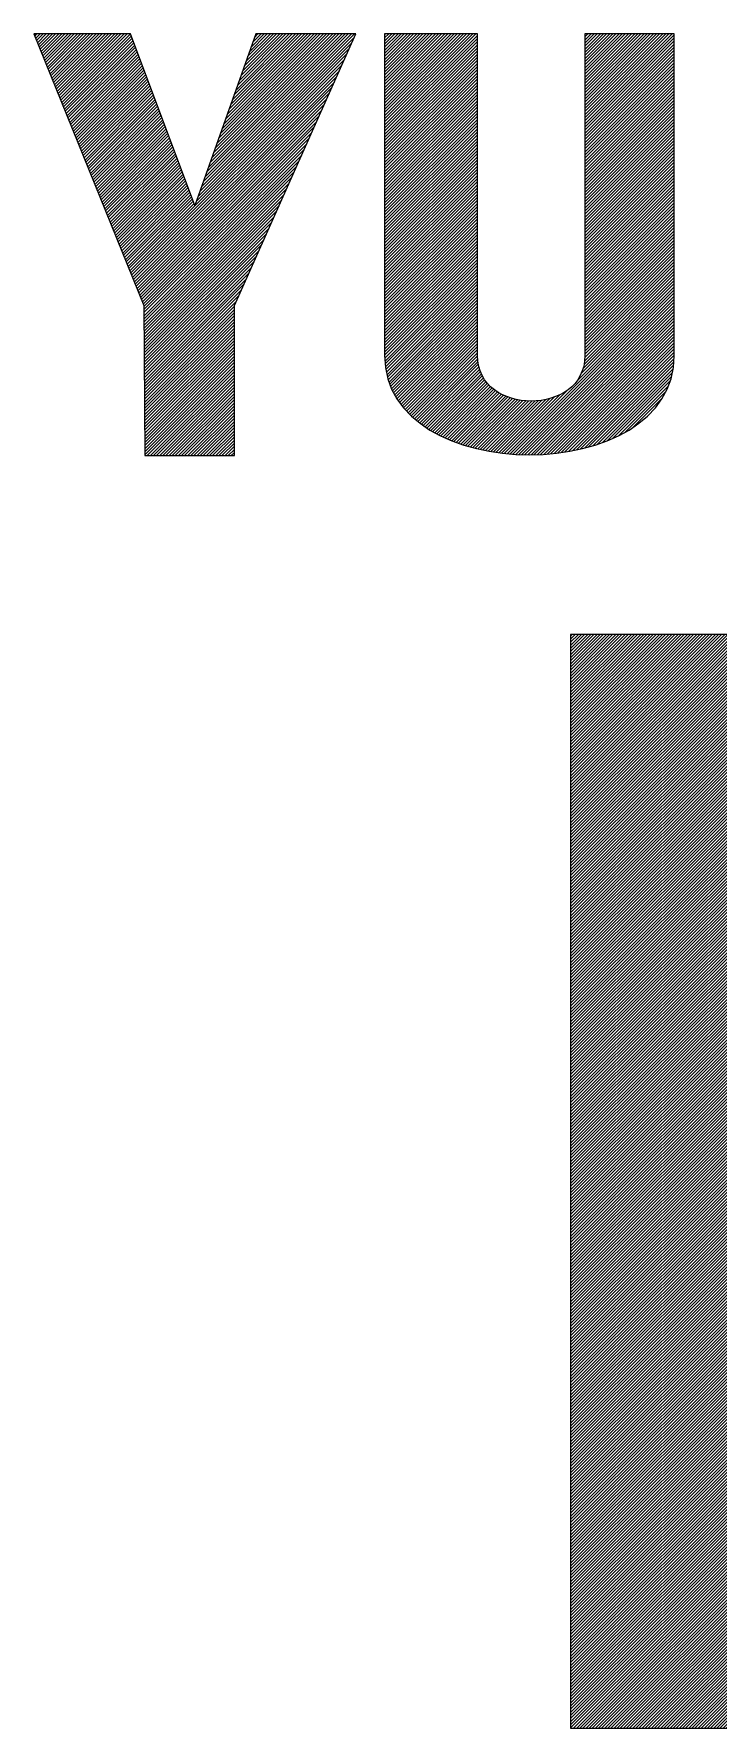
# Model space of a CAD drawing. Header units: millimetres. Extents: x 1677 to 2236, y -507 to -75.
# Drawn here: x 2102.82 to 2106.71, y -490.72 to -481.09 of the extents above; entities that cross this region are included whole.
import ezdxf

# ---------------------------------------------------------------- set-up
doc = ezdxf.new("R2010")
doc.units = ezdxf.units.MM

msp = doc.modelspace()

# ---------------------------------------------------------------- hatches: boundary and pattern name
h = msp.add_hatch()
h.set_pattern_fill('ANSI31', color=256, scale=0.1, style=0)
h.set_pattern_definition([(45, (1609.410299, -313.503456), (-0.00883883476, 0.00883883476), [])])
h.paths.add_polyline_path([(2121.1051, -486.6776), (2121.1001, -486.5966), (2121.0919, -486.5189), (2121.0787, -486.4429), (2121.0621, -486.3685), (2121.0423, -486.2974), (2121.0175, -486.228), (2120.9894, -486.1619), (2120.958, -486.0974), (2120.9233, -486.0363), (2120.8853, -485.9784), (2120.844, -485.9223), (2120.7993, -485.8677), (2120.7514, -485.8165), (2120.7018, -485.7685), (2120.6489, -485.7223), (2120.5927, -485.6776), (2120.5349, -485.6363), (2120.4737, -485.5983), (2120.4109, -485.5636), (2120.3448, -485.5305), (2120.277, -485.4991), (2120.2076, -485.471), (2120.1365, -485.4462), (2120.0622, -485.4231), (2119.9878, -485.4033), (2119.9101, -485.3851), (2119.8324, -485.3719), (2119.7514, -485.3586), (2119.6705, -485.3504), (2119.5878, -485.3438), (2119.5052, -485.3388), (2119.4192, -485.3372), (2119.0143, -485.3372), (2118.925, -485.3388), (2118.8374, -485.3438), (2118.7531, -485.3504), (2118.6688, -485.3619), (2118.5862, -485.3752), (2118.5052, -485.39), (2118.4259, -485.4099), (2118.3482, -485.4314), (2118.2722, -485.4562), (2118.1994, -485.4826), (2118.1284, -485.514), (2118.059, -485.5471), (2117.9928, -485.5818), (2117.9284, -485.6214), (2117.8656, -485.6628), (2117.8077, -485.7074), (2117.7515, -485.7553), (2117.697, -485.8049), (2117.6474, -485.8578), (2117.5995, -485.914), (2117.5565, -485.9718), (2117.5152, -486.033), (2117.4772, -486.0974), (2117.4441, -486.1652), (2117.4127, -486.2346), (2117.3863, -486.3074), (2117.3631, -486.3817), (2117.3433, -486.4611), (2117.3284, -486.5421), (2117.3168, -486.6247), (2117.3102, -486.7106), (2117.3069, -486.7999), (2117.3069, -489.299), (2117.3102, -489.3849), (2117.3168, -489.4692), (2117.3268, -489.5502), (2117.3416, -489.6295), (2117.3582, -489.7055), (2117.378, -489.7783), (2117.4011, -489.8493), (2117.4276, -489.9171), (2117.4573, -489.9816), (2117.4904, -490.0444), (2117.5268, -490.1039), (2117.5664, -490.1617), (2117.6077, -490.2163), (2117.654, -490.2675), (2117.7019, -490.3154), (2117.7532, -490.3617), (2117.8061, -490.4047), (2117.8639, -490.446), (2117.9234, -490.484), (2117.9846, -490.5187), (2118.0507, -490.5501), (2118.1185, -490.5799), (2118.1879, -490.6063), (2118.2606, -490.6311), (2118.3366, -490.651), (2118.4143, -490.6691), (2118.4953, -490.6857), (2118.5779, -490.6972), (2118.6622, -490.7072), (2118.7498, -490.7154), (2118.8407, -490.7187), (2118.9316, -490.7204), (2119.4804, -490.7204), (2119.5597, -490.7187), (2119.6391, -490.7154), (2119.7167, -490.7088), (2119.7944, -490.7005), (2119.8704, -490.689), (2119.9448, -490.6741), (2120.0192, -490.6576), (2120.0919, -490.6394), (2120.163, -490.6179), (2120.2308, -490.5948), (2120.2985, -490.5683), (2120.3646, -490.5402), (2120.4274, -490.5088), (2120.4886, -490.4758), (2120.5481, -490.4411), (2120.6043, -490.403), (2120.6588, -490.3634), (2120.7101, -490.322), (2120.7597, -490.2791), (2120.8059, -490.2328), (2120.8489, -490.1849), (2120.8886, -490.1353), (2120.9249, -490.0824), (2120.9597, -490.0278), (2120.9894, -489.9733), (2121.0158, -489.9138), (2121.039, -489.8543), (2121.0588, -489.7931), (2121.0753, -489.7287), (2121.0869, -489.6642), (2121.0935, -489.5965), (2121.0968, -489.527), (2121.1051, -488.6279), (2119.5614, -488.6279), (2119.5614, -489.3799), (2119.5587, -489.4611), (2119.5391, -489.5494), (2119.5062, -489.6251), (2119.4673, -489.6849), (2119.4059, -489.7425), (2119.3429, -489.781), (2119.2787, -489.8035), (2119.2044, -489.8146), (2119.13, -489.8072), (2119.0657, -489.7879), (2119.0029, -489.753), (2118.9483, -489.7053), (2118.903, -489.639), (2118.8744, -489.5733), (2118.8533, -489.4818), (2118.8507, -489.3998), (2118.8507, -486.6379), (2118.8527, -486.5821), (2118.8704, -486.501), (2118.9044, -486.433), (2118.9426, -486.3859), (2119.0056, -486.3387), (2119.06, -486.3131), (2119.117, -486.2981), (2119.1891, -486.2909), (2119.263, -486.2979), (2119.3224, -486.3135), (2119.3851, -486.3414), (2119.4446, -486.3834), (2119.4889, -486.4309), (2119.5235, -486.4828), (2119.5525, -486.5589), (2119.5614, -486.6297), (2119.5614, -487.3486), (2118.8507, -487.3486), (2118.8507, -488.1817), (2121.1051, -488.1817)])
h.paths.add_polyline_path([(2116.3318, -486.3536), (2117.0441, -486.3536), (2117.0441, -485.3372), (2114.3021, -485.3372), (2114.3021, -486.3536), (2114.8095, -486.3536), (2114.8294, -489.7452), (2114.831, -489.808), (2114.8343, -489.8692), (2114.8393, -489.927), (2114.8475, -489.9832), (2114.8575, -490.0361), (2114.869, -490.0873), (2114.8822, -490.1369), (2114.8988, -490.1849), (2114.9153, -490.2295), (2114.9351, -490.2725), (2114.9566, -490.3138), (2114.9798, -490.3535), (2115.0046, -490.3898), (2115.031, -490.4245), (2115.0591, -490.4576), (2115.0888, -490.4873), (2115.1186, -490.5171), (2115.1517, -490.5435), (2115.1864, -490.5683), (2115.2211, -490.5915), (2115.2591, -490.6113), (2115.2971, -490.6311), (2115.3368, -490.6477), (2115.3781, -490.6625), (2115.4194, -490.6774), (2115.4624, -490.689), (2115.507, -490.6972), (2115.5516, -490.7055), (2115.5979, -490.7121), (2115.6458, -490.7171), (2115.6938, -490.7187), (2115.7434, -490.7204), (2117.0441, -490.7204), (2117.0441, -489.765), (2116.5929, -489.7634), (2116.5499, -489.7634), (2116.5152, -489.7485), (2116.4888, -489.7386), (2116.4269, -489.691), (2116.3819, -489.6279), (2116.3492, -489.5586), (2116.3346, -489.4929), (2116.3318, -489.4411)])
h.paths.add_polyline_path([(2114.0757, -489.3634), (2114.0773, -489.2775), (2114.0773, -486.6991), (2114.0757, -486.6264), (2114.0691, -486.5569), (2114.0575, -486.4875), (2114.041, -486.4181), (2114.0211, -486.352), (2113.998, -486.2859), (2113.9699, -486.2231), (2113.9385, -486.1603), (2113.9038, -486.1008), (2113.8658, -486.0413), (2113.8244, -485.9834), (2113.7798, -485.9289), (2113.7335, -485.876), (2113.6823, -485.8247), (2113.6311, -485.7751), (2113.5749, -485.7289), (2113.5187, -485.6842), (2113.4592, -485.6413), (2113.398, -485.6016), (2113.3336, -485.5652), (2113.2691, -485.5305), (2113.203, -485.4975), (2113.1352, -485.4694), (2113.0675, -485.4413), (2112.9964, -485.4181), (2112.927, -485.3967), (2112.8559, -485.3801), (2112.7832, -485.3653), (2112.7104, -485.3537), (2112.6394, -485.3454), (2112.5666, -485.3388), (2112.4939, -485.3372), (2111.9055, -485.3372), (2111.8163, -485.3405), (2111.7287, -485.3454), (2111.6444, -485.3537), (2111.5601, -485.3669), (2111.4791, -485.3834), (2111.3998, -485.4016), (2111.3237, -485.4248), (2111.2494, -485.4495), (2111.1766, -485.4776), (2111.1056, -485.509), (2111.0378, -485.5438), (2110.9733, -485.5801), (2110.9105, -485.6198), (2110.8494, -485.6611), (2110.7915, -485.7041), (2110.737, -485.7504), (2110.6841, -485.7999), (2110.6362, -485.8495), (2110.5882, -485.9024), (2110.5453, -485.957), (2110.5056, -486.0132), (2110.4676, -486.071), (2110.4345, -486.1305), (2110.4031, -486.19), (2110.375, -486.2528), (2110.3502, -486.3173), (2110.3304, -486.3817), (2110.3122, -486.4462), (2110.299, -486.514), (2110.2891, -486.5817), (2110.2825, -486.6495), (2110.2792, -486.7189), (2111.803, -486.5966), (2111.8054, -486.5441), (2111.825, -486.4823), (2111.8536, -486.4283), (2111.9121, -486.3652), (2111.9852, -486.3265), (2112.0562, -486.3028), (2112.1088, -486.295), (2112.1694, -486.2919), (2112.2499, -486.3), (2112.289, -486.3123), (2112.3281, -486.3247), (2112.4047, -486.3652), (2112.462, -486.4269), (2112.4938, -486.481), (2112.5116, -486.5486), (2112.5138, -486.5966), (2112.5138, -489.4411), (2112.5116, -489.5051), (2112.4932, -489.6011), (2112.462, -489.6697), (2112.4171, -489.7353), (2112.3624, -489.7866), (2112.3053, -489.8202), (2112.2424, -489.8433), (2112.1584, -489.856), (2112.0744, -489.8433), (2112.019, -489.8229), (2111.9556, -489.7877), (2111.8997, -489.7353), (2111.8535, -489.6677), (2111.826, -489.6006), (2111.8054, -489.5113), (2111.803, -489.4411), (2111.803, -486.5966), (2110.2792, -486.7189), (2110.2792, -489.3386), (2110.2825, -489.4229), (2110.2907, -489.5056), (2110.3039, -489.5849), (2110.3205, -489.6609), (2110.3436, -489.7353), (2110.3701, -489.8064), (2110.4015, -489.8741), (2110.4362, -489.9402), (2110.4758, -490.0047), (2110.5172, -490.0642), (2110.5634, -490.1221), (2110.6114, -490.1783), (2110.6626, -490.2311), (2110.7171, -490.2807), (2110.775, -490.3287), (2110.8328, -490.3733), (2110.894, -490.4146), (2110.9568, -490.4543), (2111.0213, -490.4906), (2111.0874, -490.5237), (2111.1535, -490.5551), (2111.2213, -490.5848), (2111.2907, -490.6096), (2111.3601, -490.6328), (2111.4295, -490.6543), (2111.4989, -490.6708), (2111.5683, -490.6857), (2111.6361, -490.6989), (2111.7055, -490.7088), (2111.7733, -490.7154), (2111.8394, -490.7187), (2111.9055, -490.7204), (2112.3914, -490.7204), (2112.479, -490.7171), (2112.5666, -490.7105), (2112.6509, -490.7022), (2112.7352, -490.6906), (2112.8179, -490.6774), (2112.8972, -490.6592), (2112.9765, -490.6394), (2113.0526, -490.6179), (2113.1286, -490.5915), (2113.2013, -490.5634), (2113.2724, -490.5336), (2113.3402, -490.4989), (2113.4063, -490.4642), (2113.4691, -490.4245), (2113.5302, -490.3832), (2113.5897, -490.3386), (2113.6443, -490.2923), (2113.6972, -490.2427), (2113.7468, -490.1898), (2113.7947, -490.1353), (2113.8377, -490.0791), (2113.8773, -490.0179), (2113.9153, -489.9551), (2113.9484, -489.8907), (2113.9782, -489.8229), (2114.0046, -489.7535), (2114.0261, -489.6808), (2114.0443, -489.6047), (2114.0591, -489.527), (2114.0691, -489.4461)])
h.paths.add_polyline_path([(2109.7916, -488.2626), (2109.7899, -488.2097), (2109.785, -488.1602), (2109.7783, -488.1106), (2109.7668, -488.0626), (2109.7519, -488.0164), (2109.7354, -487.9717), (2109.7155, -487.9304), (2109.6941, -487.8891), (2109.6676, -487.8494), (2109.6412, -487.8114), (2109.6098, -487.7751), (2109.5784, -487.7403), (2109.5436, -487.7073), (2109.5073, -487.6759), (2109.4676, -487.6461), (2109.4263, -487.618), (2109.3833, -487.5916), (2109.3387, -487.5652), (2109.2924, -487.542), (2109.2445, -487.5189), (2109.1949, -487.499), (2109.1437, -487.4792), (2109.0924, -487.4627), (2109.0379, -487.4461), (2108.9833, -487.4313), (2108.9271, -487.418), (2108.871, -487.4065), (2108.8131, -487.3949), (2108.7536, -487.3866), (2108.6941, -487.38), (2108.6346, -487.3734), (2108.5734, -487.3685), (2108.6346, -487.3635), (2108.6941, -487.3552), (2108.7536, -487.3453), (2108.8131, -487.3321), (2108.871, -487.3156), (2108.9271, -487.2974), (2108.9833, -487.2759), (2109.0379, -487.2528), (2109.0924, -487.228), (2109.1437, -487.1999), (2109.1949, -487.1701), (2109.2445, -487.1387), (2109.2924, -487.104), (2109.3387, -487.0677), (2109.3833, -487.0296), (2109.4263, -486.99), (2109.4676, -486.9486), (2109.5073, -486.9057), (2109.5436, -486.8627), (2109.5784, -486.8164), (2109.6098, -486.7685), (2109.6412, -486.7189), (2109.6676, -486.6693), (2109.6941, -486.6181), (2109.7155, -486.5652), (2109.7354, -486.5123), (2109.7519, -486.4561), (2109.7668, -486.4016), (2109.7783, -486.3454), (2109.785, -486.2875), (2109.7899, -486.2297), (2109.7916, -486.1702), (2109.7916, -485.7239), (2109.7899, -485.6545), (2109.785, -485.5884), (2109.7767, -485.5223), (2109.7651, -485.4595), (2109.7502, -485.3983), (2109.7304, -485.3372), (2109.7089, -485.2793), (2109.6841, -485.2215), (2109.656, -485.1669), (2109.6246, -485.114), (2109.5899, -485.0644), (2109.5519, -485.0149), (2109.5106, -484.9669), (2109.466, -484.9223), (2109.4197, -484.8793), (2109.3684, -484.8397), (2109.3156, -484.8), (2109.2594, -484.7636), (2109.1999, -484.7306), (2109.1371, -484.6975), (2109.0726, -484.6678), (2109.0048, -484.6413), (2108.9338, -484.6165), (2108.8594, -484.5934), (2108.7817, -484.5736), (2108.7024, -484.5554), (2108.6197, -484.5405), (2108.5354, -484.5289), (2108.4478, -484.519), (2108.3569, -484.5107), (2108.2627, -484.5074), (2108.1669, -484.5058), (2105.8727, -484.5058), (2105.8727, -490.7204), (2107.4363, -490.7204), (2107.4363, -485.3785), (2107.7619, -485.3785), (2107.8572, -485.386), (2107.9656, -485.4287), (2108.0615, -485.5041), (2108.1173, -485.5768), (2108.152, -485.6297), (2108.1817, -485.6892), (2108.2065, -485.752), (2108.2297, -485.8181), (2108.2462, -485.8859), (2108.2594, -485.9586), (2108.2693, -486.0313), (2108.2743, -486.1057), (2108.2759, -486.1801), (2108.2743, -486.2561), (2108.2677, -486.3305), (2108.2561, -486.4032), (2108.2412, -486.4743), (2108.223, -486.5437), (2108.1999, -486.6098), (2108.1735, -486.6726), (2108.1437, -486.7321), (2108.109, -486.785), (2108.0507, -486.861), (2107.9639, -486.9293), (2107.854, -486.9759), (2107.7619, -486.9834), (2107.4363, -486.9834), (2107.4363, -487.8775), (2107.8214, -487.8775), (2107.8603, -487.8775), (2107.8974, -487.8874), (2107.9463, -487.9005), (2108.018, -487.9415), (2108.0495, -487.9701), (2108.0747, -487.9911), (2108.104, -488.0263), (2108.1252, -488.0517), (2108.1503, -488.0907), (2108.1712, -488.1233), (2108.19, -488.1635), (2108.2016, -488.1883), (2108.2115, -488.2147), (2108.2304, -488.2619), (2108.2379, -488.294), (2108.2469, -488.3226), (2108.2561, -488.375), (2108.2611, -488.4015), (2108.2677, -488.4544), (2108.2677, -488.4808), (2108.2693, -488.5056), (2108.2693, -490.7204), (2109.7916, -490.7204)])

# ---------------------------------------------------------------- linework, layer by layer
at = {"color": 5, "lineweight": 0}
for p, q in [((2102.8249, -481.0927), (2103.4497, -482.6365)), ((2103.3737, -481.0927), (2102.8249, -481.0927)), ((2102.8249, -481.0927), (2102.8249, -481.0927)), ((2103.739, -482.0679), (2103.3737, -481.0927)), ((2104.0844, -481.0927), (2103.739, -482.0679)), ((2103.9637, -482.6365), (2104.653, -481.0927)), ((2104.653, -481.0927), (2104.0844, -481.0927)), ((2104.8166, -481.0927), (2104.8166, -482.9207)), ((2105.3438, -481.0927), (2104.8166, -481.0927)), ((2104.8166, -481.0927), (2104.8166, -481.0927)), ((2105.3438, -482.9207), (2105.3438, -481.0927)), ((2106.4611, -481.0927), (2105.9537, -481.0927)), ((2105.9537, -481.0927), (2105.9537, -482.9207)), ((2106.4611, -482.9207), (2106.4611, -481.0927)), ((2103.4497, -482.6365), (2103.4547, -483.4893)), ((2103.9637, -483.4893), (2103.9637, -482.6365)), ((2104.8166, -482.9207), (2104.8216, -482.9885)), ((2105.3455, -482.9521), (2105.3438, -482.9207)), ((2105.9537, -482.9207), (2105.9521, -482.9521)), ((2106.4562, -482.9885), (2106.4611, -482.9207)), ((2104.8216, -482.9885), (2104.8348, -483.053)), ((2105.3505, -482.9819), (2105.3455, -482.9521)), ((2105.3587, -483.0083), (2105.3505, -482.9819)), ((2105.3703, -483.0348), (2105.3587, -483.0083)), ((2105.9389, -483.0083), (2105.9273, -483.0348)), ((2105.9471, -482.9819), (2105.9389, -483.0083)), ((2105.9521, -482.9521), (2105.9471, -482.9819)), ((2106.443, -483.053), (2106.4562, -482.9885)), ((2104.8348, -483.053), (2104.8563, -483.1125)), ((2104.8563, -483.1125), (2104.886, -483.167)), ((2105.3835, -483.0579), (2105.3703, -483.0348)), ((2105.4, -483.0794), (2105.3835, -483.0579)), ((2105.4182, -483.0976), (2105.4, -483.0794)), ((2105.4397, -483.1158), (2105.4182, -483.0976)), ((2105.4612, -483.1306), (2105.4397, -483.1158)), ((2105.8579, -483.1158), (2105.8364, -483.1306)), ((2105.8794, -483.0976), (2105.8579, -483.1158)), ((2105.8975, -483.0794), (2105.8794, -483.0976)), ((2105.9141, -483.0579), (2105.8975, -483.0794)), ((2105.9273, -483.0348), (2105.9141, -483.0579)), ((2106.3901, -483.167), (2106.4198, -483.1125)), ((2106.4198, -483.1125), (2106.443, -483.053)), ((2104.886, -483.167), (2104.924, -483.2182)), ((2105.486, -483.1439), (2105.4612, -483.1306)), ((2105.5108, -483.1538), (2105.486, -483.1439)), ((2105.5372, -483.1637), (2105.5108, -483.1538)), ((2105.5637, -483.1703), (2105.5372, -483.1637)), ((2105.5918, -483.1753), (2105.5637, -483.1703)), ((2105.6199, -483.1786), (2105.5918, -483.1753)), ((2105.6496, -483.1802), (2105.6199, -483.1786)), ((2105.6777, -483.1786), (2105.6496, -483.1802)), ((2105.7058, -483.1753), (2105.6777, -483.1786)), ((2105.7339, -483.1703), (2105.7058, -483.1753)), ((2105.7604, -483.1637), (2105.7339, -483.1703)), ((2105.7868, -483.1538), (2105.7604, -483.1637)), ((2105.8116, -483.1439), (2105.7868, -483.1538)), ((2105.8364, -483.1306), (2105.8116, -483.1439)), ((2106.3537, -483.2182), (2106.3901, -483.167)), ((2104.924, -483.2182), (2104.9687, -483.2645)), ((2104.9687, -483.2645), (2105.0182, -483.3058)), ((2105.0182, -483.3058), (2105.0728, -483.3439)), ((2106.205, -483.3439), (2106.2595, -483.3058)), ((2106.2595, -483.3058), (2106.3091, -483.2645)), ((2106.3091, -483.2645), (2106.3537, -483.2182)), ((2105.0728, -483.3439), (2105.1339, -483.3769)), ((2105.1339, -483.3769), (2105.1984, -483.405)), ((2106.0793, -483.405), (2106.1438, -483.3769)), ((2106.1438, -483.3769), (2106.205, -483.3439)), ((2103.4547, -483.4893), (2103.9637, -483.4893)), ((2105.1984, -483.405), (2105.2662, -483.4298)), ((2105.2662, -483.4298), (2105.3372, -483.4496)), ((2105.3372, -483.4496), (2105.41, -483.4645)), ((2105.41, -483.4645), (2105.486, -483.4761)), ((2105.486, -483.4761), (2105.562, -483.4827)), ((2105.562, -483.4827), (2105.638, -483.4843)), ((2105.638, -483.4843), (2105.7157, -483.4827)), ((2105.7157, -483.4827), (2105.7918, -483.4761)), ((2105.7918, -483.4761), (2105.8678, -483.4645)), ((2105.8678, -483.4645), (2105.9405, -483.4496)), ((2105.9405, -483.4496), (2106.0116, -483.4298)), ((2106.0116, -483.4298), (2106.0793, -483.405))]:
    msp.add_line(p, q, dxfattribs=at)
at = {"color": 5}
for p, q in [((2102.8299, -481.105), (2102.8421, -481.0927)), ((2102.835, -481.1175), (2102.8598, -481.0927)), ((2102.8401, -481.1301), (2102.8775, -481.0927)), ((2102.8452, -481.1427), (2102.8952, -481.0927)), ((2102.8503, -481.1553), (2102.9128, -481.0927)), ((2102.8554, -481.1679), (2102.9305, -481.0927)), ((2102.8605, -481.1805), (2102.9482, -481.0927)), ((2102.8656, -481.193), (2102.9659, -481.0927)), ((2102.8706, -481.2056), (2102.9836, -481.0927)), ((2102.8757, -481.2182), (2103.0012, -481.0927)), ((2102.8808, -481.2308), (2103.0189, -481.0927)), ((2102.8859, -481.2434), (2103.0366, -481.0927)), ((2102.891, -481.256), (2103.0543, -481.0927)), ((2102.8961, -481.2686), (2103.0719, -481.0927)), ((2102.9012, -481.2811), (2103.0896, -481.0927)), ((2102.9063, -481.2937), (2103.1073, -481.0927)), ((2102.9114, -481.3063), (2103.125, -481.0927)), ((2102.9165, -481.3189), (2103.1427, -481.0927)), ((2102.9216, -481.3315), (2103.1603, -481.0927)), ((2102.9267, -481.3441), (2103.178, -481.0927)), ((2102.9318, -481.3566), (2103.1957, -481.0927)), ((2102.9369, -481.3692), (2103.2134, -481.0927)), ((2102.9419, -481.3818), (2103.231, -481.0927)), ((2102.947, -481.3944), (2103.2487, -481.0927)), ((2102.9521, -481.407), (2103.2664, -481.0927)), ((2102.9572, -481.4196), (2103.2841, -481.0927)), ((2102.9623, -481.4322), (2103.3018, -481.0927)), ((2102.9674, -481.4447), (2103.3194, -481.0927)), ((2102.9725, -481.4573), (2103.3371, -481.0927)), ((2102.9776, -481.4699), (2103.3548, -481.0927)), ((2102.9827, -481.4825), (2103.3725, -481.0927)), ((2103.7767, -481.9612), (2104.6453, -481.0927)), ((2103.7864, -481.9339), (2104.6276, -481.0927)), ((2103.7961, -481.9065), (2104.6099, -481.0927)), ((2103.8058, -481.8791), (2104.5922, -481.0927)), ((2103.8155, -481.8517), (2104.5745, -481.0927)), ((2103.8252, -481.8244), (2104.5569, -481.0927)), ((2103.8349, -481.797), (2104.5392, -481.0927)), ((2103.8446, -481.7696), (2104.5215, -481.0927)), ((2103.8543, -481.7422), (2104.5038, -481.0927)), ((2103.864, -481.7149), (2104.4862, -481.0927)), ((2103.8737, -481.6875), (2104.4685, -481.0927)), ((2103.8834, -481.6601), (2104.4508, -481.0927)), ((2103.8931, -481.6327), (2104.4331, -481.0927)), ((2103.9028, -481.6054), (2104.4154, -481.0927)), ((2103.9125, -481.578), (2104.3978, -481.0927)), ((2103.9222, -481.5506), (2104.3801, -481.0927)), ((2103.9319, -481.5232), (2104.3624, -481.0927)), ((2103.9416, -481.4959), (2104.3447, -481.0927)), ((2103.9513, -481.4685), (2104.3271, -481.0927)), ((2103.961, -481.4411), (2104.3094, -481.0927)), ((2103.9707, -481.4137), (2104.2917, -481.0927)), ((2103.9804, -481.3864), (2104.274, -481.0927)), ((2103.9901, -481.359), (2104.2563, -481.0927)), ((2103.9998, -481.3316), (2104.2387, -481.0927)), ((2104.0095, -481.3042), (2104.221, -481.0927)), ((2104.0192, -481.2769), (2104.2033, -481.0927)), ((2104.0289, -481.2495), (2104.1856, -481.0927)), ((2104.0386, -481.2221), (2104.168, -481.0927)), ((2104.0483, -481.1947), (2104.1503, -481.0927)), ((2104.058, -481.1674), (2104.1326, -481.0927)), ((2104.0676, -481.14), (2104.1149, -481.0927)), ((2104.0773, -481.1126), (2104.0972, -481.0927)), ((2104.8166, -481.0982), (2104.822, -481.0927)), ((2104.8166, -481.1158), (2104.8397, -481.0927)), ((2104.8166, -481.1335), (2104.8574, -481.0927)), ((2104.8166, -481.1512), (2104.8751, -481.0927)), ((2104.8166, -481.1689), (2104.8927, -481.0927)), ((2104.8166, -481.1865), (2104.9104, -481.0927)), ((2104.8166, -481.2042), (2104.9281, -481.0927)), ((2104.8166, -481.2219), (2104.9458, -481.0927)), ((2104.8166, -481.2396), (2104.9635, -481.0927)), ((2104.8166, -481.2573), (2104.9811, -481.0927)), ((2104.8166, -481.2749), (2104.9988, -481.0927)), ((2104.8166, -481.2926), (2105.0165, -481.0927)), ((2104.8166, -481.3103), (2105.0342, -481.0927)), ((2104.8166, -481.328), (2105.0518, -481.0927)), ((2104.8166, -481.3456), (2105.0695, -481.0927)), ((2104.8166, -481.3633), (2105.0872, -481.0927)), ((2104.8166, -481.381), (2105.1049, -481.0927)), ((2104.8166, -481.3987), (2105.1226, -481.0927)), ((2104.8166, -481.4164), (2105.1402, -481.0927)), ((2104.8166, -481.434), (2105.1579, -481.0927)), ((2104.8166, -481.4517), (2105.1756, -481.0927)), ((2104.8166, -481.4694), (2105.1933, -481.0927)), ((2104.8166, -481.4871), (2105.2109, -481.0927)), ((2104.8166, -481.5047), (2105.2286, -481.0927)), ((2104.8166, -481.5224), (2105.2463, -481.0927)), ((2104.8166, -481.5401), (2105.264, -481.0927)), ((2104.8166, -481.5578), (2105.2816, -481.0927)), ((2104.8166, -481.5755), (2105.2993, -481.0927)), ((2104.8166, -481.5931), (2105.317, -481.0927)), ((2104.8166, -481.6108), (2105.3347, -481.0927)), ((2105.9537, -481.1101), (2105.9711, -481.0927)), ((2105.9537, -481.1277), (2105.9888, -481.0927)), ((2105.9537, -481.1454), (2106.0064, -481.0927)), ((2105.9537, -481.1631), (2106.0241, -481.0927)), ((2105.9537, -481.1808), (2106.0418, -481.0927)), ((2105.9537, -481.1985), (2106.0595, -481.0927)), ((2105.9537, -481.2161), (2106.0771, -481.0927)), ((2105.9537, -481.2338), (2106.0948, -481.0927)), ((2105.9537, -481.2515), (2106.1125, -481.0927)), ((2105.9537, -481.2692), (2106.1302, -481.0927)), ((2105.9537, -481.2868), (2106.1479, -481.0927)), ((2105.9537, -481.3045), (2106.1655, -481.0927)), ((2105.9537, -481.3222), (2106.1832, -481.0927)), ((2105.9537, -481.3399), (2106.2009, -481.0927)), ((2105.9537, -481.3576), (2106.2186, -481.0927)), ((2105.9537, -481.3752), (2106.2362, -481.0927)), ((2105.9537, -481.3929), (2106.2539, -481.0927)), ((2105.9537, -481.4106), (2106.2716, -481.0927)), ((2105.9537, -481.4283), (2106.2893, -481.0927)), ((2105.9537, -481.4459), (2106.307, -481.0927)), ((2105.9537, -481.4636), (2106.3246, -481.0927)), ((2105.9537, -481.4813), (2106.3423, -481.0927)), ((2105.9537, -481.499), (2106.36, -481.0927)), ((2105.9537, -481.5167), (2106.3777, -481.0927)), ((2105.9537, -481.5343), (2106.3953, -481.0927)), ((2105.9537, -481.552), (2106.413, -481.0927)), ((2105.9537, -481.5697), (2106.4307, -481.0927)), ((2105.9537, -481.5874), (2106.4484, -481.0927)), ((2102.9878, -481.4951), (2103.3782, -481.1047)), ((2102.9929, -481.5077), (2103.383, -481.1176)), ((2102.998, -481.5202), (2103.3878, -481.1304)), ((2103.0031, -481.5328), (2103.3926, -481.1433)), ((2103.0082, -481.5454), (2103.3974, -481.1561)), ((2103.0133, -481.558), (2103.4023, -481.169)), ((2103.0183, -481.5706), (2103.4071, -481.1819)), ((2103.7476, -482.0434), (2104.6164, -481.1746)), ((2103.7573, -482.016), (2104.6307, -481.1427)), ((2103.767, -481.9886), (2104.6449, -481.1107)), ((2104.8166, -481.6285), (2105.3438, -481.1012)), ((2104.8166, -481.6462), (2105.3438, -481.1189)), ((2104.8166, -481.6638), (2105.3438, -481.1366)), ((2104.8166, -481.6815), (2105.3438, -481.1543)), ((2104.8166, -481.6992), (2105.3438, -481.172)), ((2104.8166, -481.7169), (2105.3438, -481.1896)), ((2105.9537, -481.605), (2106.4611, -481.0976)), ((2105.9537, -481.6227), (2106.4611, -481.1153)), ((2105.9537, -481.6404), (2106.4611, -481.133)), ((2105.9537, -481.6581), (2106.4611, -481.1507)), ((2105.9537, -481.6758), (2106.4611, -481.1683)), ((2105.9537, -481.6934), (2106.4611, -481.186)), ((2103.0234, -481.5832), (2103.4119, -481.1947)), ((2103.0285, -481.5958), (2103.4167, -481.2076)), ((2103.0336, -481.6083), (2103.4215, -481.2204)), ((2103.0387, -481.6209), (2103.4263, -481.2333)), ((2103.0438, -481.6335), (2103.4312, -481.2462)), ((2103.0489, -481.6461), (2103.436, -481.259)), ((2103.054, -481.6587), (2103.4408, -481.2719)), ((2103.0591, -481.6713), (2103.4456, -481.2847)), ((2103.3698, -482.4389), (2104.6021, -481.2065)), ((2103.3749, -482.4515), (2104.5879, -481.2385)), ((2103.38, -482.4641), (2104.5736, -481.2704)), ((2104.8166, -481.7346), (2105.3438, -481.2073)), ((2104.8166, -481.7522), (2105.3438, -481.225)), ((2104.8166, -481.7699), (2105.3438, -481.2427)), ((2104.8166, -481.7876), (2105.3438, -481.2603)), ((2104.8166, -481.8053), (2105.3438, -481.278)), ((2105.9537, -481.7111), (2106.4611, -481.2037)), ((2105.9537, -481.7288), (2106.4611, -481.2214)), ((2105.9537, -481.7465), (2106.4611, -481.2391)), ((2105.9537, -481.7641), (2106.4611, -481.2567)), ((2105.9537, -481.7818), (2106.4611, -481.2744)), ((2103.0642, -481.6838), (2103.4504, -481.2976)), ((2103.0693, -481.6964), (2103.4552, -481.3105)), ((2103.0744, -481.709), (2103.4601, -481.3233)), ((2103.0795, -481.7216), (2103.4649, -481.3362)), ((2103.0846, -481.7342), (2103.4697, -481.349)), ((2103.0896, -481.7468), (2103.4745, -481.3619)), ((2103.0947, -481.7594), (2103.4793, -481.3748)), ((2103.385, -482.4767), (2104.5594, -481.3023)), ((2103.3901, -482.4893), (2104.5451, -481.3343)), ((2103.3952, -482.5018), (2104.5309, -481.3662)), ((2104.8166, -481.8229), (2105.3438, -481.2957)), ((2104.8166, -481.8406), (2105.3438, -481.3134)), ((2104.8166, -481.8583), (2105.3438, -481.3311)), ((2104.8166, -481.876), (2105.3438, -481.3487)), ((2104.8166, -481.8937), (2105.3438, -481.3664)), ((2105.9537, -481.7995), (2106.4611, -481.2921)), ((2105.9537, -481.8172), (2106.4611, -481.3098)), ((2105.9537, -481.8349), (2106.4611, -481.3274)), ((2105.9537, -481.8525), (2106.4611, -481.3451)), ((2105.9537, -481.8702), (2106.4611, -481.3628)), ((2105.9537, -481.8879), (2106.4611, -481.3805)), ((2103.0998, -481.7719), (2103.4841, -481.3876)), ((2103.1049, -481.7845), (2103.489, -481.4005)), ((2103.11, -481.7971), (2103.4938, -481.4133)), ((2103.1151, -481.8097), (2103.4986, -481.4262)), ((2103.1202, -481.8223), (2103.5034, -481.4391)), ((2103.1253, -481.8349), (2103.5082, -481.4519)), ((2103.1304, -481.8474), (2103.513, -481.4648)), ((2103.1355, -481.86), (2103.5179, -481.4776)), ((2103.4003, -482.5144), (2104.5166, -481.3982)), ((2103.4054, -482.527), (2104.5023, -481.4301)), ((2103.4105, -482.5396), (2104.4881, -481.462)), ((2104.8166, -481.9113), (2105.3438, -481.3841)), ((2104.8166, -481.929), (2105.3438, -481.4018)), ((2104.8166, -481.9467), (2105.3438, -481.4194)), ((2104.8166, -481.9644), (2105.3438, -481.4371)), ((2104.8166, -481.982), (2105.3438, -481.4548)), ((2104.8166, -481.9997), (2105.3438, -481.4725)), ((2105.9537, -481.9056), (2106.4611, -481.3982)), ((2105.9537, -481.9232), (2106.4611, -481.4158)), ((2105.9537, -481.9409), (2106.4611, -481.4335)), ((2105.9537, -481.9586), (2106.4611, -481.4512)), ((2105.9537, -481.9763), (2106.4611, -481.4689)), ((2103.1406, -481.8726), (2103.5227, -481.4905)), ((2103.1457, -481.8852), (2103.5275, -481.5034)), ((2103.1508, -481.8978), (2103.5323, -481.5162)), ((2103.1559, -481.9104), (2103.5371, -481.5291)), ((2103.161, -481.9229), (2103.542, -481.5419)), ((2103.166, -481.9355), (2103.5468, -481.5548)), ((2103.1711, -481.9481), (2103.5516, -481.5677)), ((2103.4156, -482.5522), (2104.4738, -481.494)), ((2103.4207, -482.5648), (2104.4596, -481.5259)), ((2103.4258, -482.5773), (2104.4453, -481.5578)), ((2104.8166, -482.0174), (2105.3438, -481.4901)), ((2104.8166, -482.0351), (2105.3438, -481.5078)), ((2104.8166, -482.0528), (2105.3438, -481.5255)), ((2104.8166, -482.0704), (2105.3438, -481.5432)), ((2104.8166, -482.0881), (2105.3438, -481.5609)), ((2105.9537, -481.994), (2106.4611, -481.4865)), ((2105.9537, -482.0116), (2106.4611, -481.5042)), ((2105.9537, -482.0293), (2106.4611, -481.5219)), ((2105.9537, -482.047), (2106.4611, -481.5396)), ((2105.9537, -482.0647), (2106.4611, -481.5572)), ((2105.9537, -482.0823), (2106.4611, -481.5749)), ((2103.1762, -481.9607), (2103.5564, -481.5805)), ((2103.1813, -481.9733), (2103.5612, -481.5934)), ((2103.1864, -481.9859), (2103.566, -481.6063)), ((2103.1915, -481.9985), (2103.5709, -481.6191)), ((2103.1966, -482.011), (2103.5757, -481.632)), ((2103.2017, -482.0236), (2103.5805, -481.6448)), ((2103.2068, -482.0362), (2103.5853, -481.6577)), ((2103.2119, -482.0488), (2103.5901, -481.6706)), ((2103.4309, -482.5899), (2104.431, -481.5898)), ((2103.436, -482.6025), (2104.4168, -481.6217)), ((2103.4411, -482.6151), (2104.4025, -481.6536)), ((2104.8166, -482.1058), (2105.3438, -481.5785)), ((2104.8166, -482.1235), (2105.3438, -481.5962)), ((2104.8166, -482.1411), (2105.3438, -481.6139)), ((2104.8166, -482.1588), (2105.3438, -481.6316)), ((2104.8166, -482.1765), (2105.3438, -481.6492)), ((2104.8166, -482.1942), (2105.3438, -481.6669)), ((2105.9537, -482.1), (2106.4611, -481.5926)), ((2105.9537, -482.1177), (2106.4611, -481.6103)), ((2105.9537, -482.1354), (2106.4611, -481.628)), ((2105.9537, -482.1531), (2106.4611, -481.6456)), ((2105.9537, -482.1707), (2106.4611, -481.6633)), ((2103.217, -482.0614), (2103.5949, -481.6834)), ((2103.2221, -482.074), (2103.5998, -481.6963)), ((2103.2272, -482.0865), (2103.6046, -481.7091)), ((2103.2323, -482.0991), (2103.6094, -481.722)), ((2103.2373, -482.1117), (2103.6142, -481.7349)), ((2103.2424, -482.1243), (2103.619, -481.7477)), ((2103.2475, -482.1369), (2103.6238, -481.7606)), ((2103.4462, -482.6277), (2104.3883, -481.6856)), ((2103.4497, -482.6418), (2104.374, -481.7175)), ((2103.4498, -482.6594), (2104.3598, -481.7495)), ((2104.8166, -482.2119), (2105.3438, -481.6846)), ((2104.8166, -482.2295), (2105.3438, -481.7023)), ((2104.8166, -482.2472), (2105.3438, -481.72)), ((2104.8166, -482.2649), (2105.3438, -481.7376)), ((2104.8166, -482.2826), (2105.3438, -481.7553)), ((2105.9537, -482.1884), (2106.4611, -481.681)), ((2105.9537, -482.2061), (2106.4611, -481.6987)), ((2105.9537, -482.2238), (2106.4611, -481.7163)), ((2105.9537, -482.2414), (2106.4611, -481.734)), ((2105.9537, -482.2591), (2106.4611, -481.7517)), ((2103.2526, -482.1495), (2103.6287, -481.7734)), ((2103.2577, -482.1621), (2103.6335, -481.7863)), ((2103.2628, -482.1746), (2103.6383, -481.7992)), ((2103.2679, -482.1872), (2103.6431, -481.812)), ((2103.273, -482.1998), (2103.6479, -481.8249)), ((2103.2781, -482.2124), (2103.6527, -481.8377)), ((2103.2832, -482.225), (2103.6576, -481.8506)), ((2103.2883, -482.2376), (2103.6624, -481.8635)), ((2103.4499, -482.6769), (2104.3455, -481.7814)), ((2103.4501, -482.6945), (2104.3312, -481.8133)), ((2103.4502, -482.7121), (2104.317, -481.8453)), ((2104.8166, -482.3002), (2105.3438, -481.773)), ((2104.8166, -482.3179), (2105.3438, -481.7907)), ((2104.8166, -482.3356), (2105.3438, -481.8083)), ((2104.8166, -482.3533), (2105.3438, -481.826)), ((2104.8166, -482.371), (2105.3438, -481.8437)), ((2104.8166, -482.3886), (2105.3438, -481.8614)), ((2105.9537, -482.2768), (2106.4611, -481.7694)), ((2105.9537, -482.2945), (2106.4611, -481.7871)), ((2105.9537, -482.3122), (2106.4611, -481.8047)), ((2105.9537, -482.3298), (2106.4611, -481.8224)), ((2105.9537, -482.3475), (2106.4611, -481.8401)), ((2105.9537, -482.3652), (2106.4611, -481.8578)), ((2103.2934, -482.2501), (2103.6672, -481.8763)), ((2103.2985, -482.2627), (2103.672, -481.8892)), ((2103.3036, -482.2753), (2103.6768, -481.902)), ((2103.3087, -482.2879), (2103.6817, -481.9149)), ((2103.3137, -482.3005), (2103.6865, -481.9278)), ((2103.3188, -482.3131), (2103.6913, -481.9406)), ((2103.3239, -482.3257), (2103.6961, -481.9535)), ((2103.4503, -482.7297), (2104.3027, -481.8772)), ((2103.4504, -482.7472), (2104.2885, -481.9091)), ((2103.4505, -482.7648), (2104.2742, -481.9411)), ((2104.8166, -482.4063), (2105.3438, -481.8791)), ((2104.8166, -482.424), (2105.3438, -481.8967)), ((2104.8166, -482.4417), (2105.3438, -481.9144)), ((2104.8166, -482.4593), (2105.3438, -481.9321)), ((2104.8166, -482.477), (2105.3438, -481.9498)), ((2105.9537, -482.3829), (2106.4611, -481.8754)), ((2105.9537, -482.4005), (2106.4611, -481.8931)), ((2105.9537, -482.4182), (2106.4611, -481.9108)), ((2105.9537, -482.4359), (2106.4611, -481.9285)), ((2105.9537, -482.4536), (2106.4611, -481.9462)), ((2103.329, -482.3382), (2103.7009, -481.9663)), ((2103.3341, -482.3508), (2103.7057, -481.9792)), ((2103.3392, -482.3634), (2103.7106, -481.9921)), ((2103.3443, -482.376), (2103.7154, -482.0049)), ((2103.3494, -482.3886), (2103.7202, -482.0178)), ((2103.3545, -482.4012), (2103.725, -482.0306)), ((2103.3596, -482.4137), (2103.7298, -482.0435)), ((2103.3647, -482.4263), (2103.7346, -482.0564)), ((2103.4506, -482.7824), (2104.2599, -481.973)), ((2103.4507, -482.8), (2104.2457, -482.0049)), ((2103.4508, -482.8175), (2104.2314, -482.0369)), ((2104.8166, -482.4947), (2105.3438, -481.9674)), ((2104.8166, -482.5124), (2105.3438, -481.9851)), ((2104.8166, -482.5301), (2105.3438, -482.0028)), ((2104.8166, -482.5477), (2105.3438, -482.0205)), ((2104.8166, -482.5654), (2105.3438, -482.0382)), ((2104.8166, -482.5831), (2105.3438, -482.0558)), ((2105.9537, -482.4713), (2106.4611, -481.9638)), ((2105.9537, -482.4889), (2106.4611, -481.9815)), ((2105.9537, -482.5066), (2106.4611, -481.9992)), ((2105.9537, -482.5243), (2106.4611, -482.0169)), ((2105.9537, -482.542), (2106.4611, -482.0345)), ((2105.9537, -482.5596), (2106.4611, -482.0522)), ((2103.4509, -482.8351), (2104.2172, -482.0688)), ((2103.451, -482.8527), (2104.2029, -482.1007)), ((2103.4511, -482.8703), (2104.1887, -482.1327)), ((2104.8166, -482.6008), (2105.3438, -482.0735)), ((2104.8166, -482.6184), (2105.3438, -482.0912)), ((2104.8166, -482.6361), (2105.3438, -482.1089)), ((2104.8166, -482.6538), (2105.3438, -482.1265)), ((2104.8166, -482.6715), (2105.3438, -482.1442)), ((2105.9537, -482.5773), (2106.4611, -482.0699)), ((2105.9537, -482.595), (2106.4611, -482.0876)), ((2105.9537, -482.6127), (2106.4611, -482.1053)), ((2105.9537, -482.6303), (2106.4611, -482.1229)), ((2105.9537, -482.648), (2106.4611, -482.1406)), ((2103.4512, -482.8878), (2104.1744, -482.1646)), ((2103.4513, -482.9054), (2104.1601, -482.1966)), ((2103.4514, -482.923), (2104.1459, -482.2285)), ((2104.8166, -482.6891), (2105.3438, -482.1619)), ((2104.8166, -482.7068), (2105.3438, -482.1796)), ((2104.8166, -482.7245), (2105.3438, -482.1973)), ((2104.8166, -482.7422), (2105.3438, -482.2149)), ((2104.8166, -482.7599), (2105.3438, -482.2326)), ((2105.9537, -482.6657), (2106.4611, -482.1583)), ((2105.9537, -482.6834), (2106.4611, -482.176)), ((2105.9537, -482.7011), (2106.4611, -482.1936)), ((2105.9537, -482.7187), (2106.4611, -482.2113)), ((2105.9537, -482.7364), (2106.4611, -482.229)), ((2105.9537, -482.7541), (2106.4611, -482.2467)), ((2103.4515, -482.9406), (2104.1316, -482.2604)), ((2103.4516, -482.9581), (2104.1174, -482.2924)), ((2103.4517, -482.9757), (2104.1031, -482.3243)), ((2104.8166, -482.7775), (2105.3438, -482.2503)), ((2104.8166, -482.7952), (2105.3438, -482.268)), ((2104.8166, -482.8129), (2105.3438, -482.2856)), ((2104.8166, -482.8306), (2105.3438, -482.3033)), ((2104.8166, -482.8482), (2105.3438, -482.321)), ((2104.8166, -482.8659), (2105.3438, -482.3387)), ((2105.9537, -482.7718), (2106.4611, -482.2644)), ((2105.9537, -482.7894), (2106.4611, -482.282)), ((2105.9537, -482.8071), (2106.4611, -482.2997)), ((2105.9537, -482.8248), (2106.4611, -482.3174)), ((2105.9537, -482.8425), (2106.4611, -482.3351)), ((2103.4518, -482.9933), (2104.0888, -482.3562)), ((2103.4519, -483.0109), (2104.0746, -482.3882)), ((2103.452, -483.0284), (2104.0603, -482.4201)), ((2104.8166, -482.8836), (2105.3438, -482.3564)), ((2104.8166, -482.9013), (2105.3438, -482.374)), ((2104.8166, -482.919), (2105.3438, -482.3917)), ((2104.8177, -482.9356), (2105.3438, -482.4094)), ((2104.8189, -482.952), (2105.3438, -482.4271)), ((2105.9525, -482.9498), (2106.4611, -482.4411)), ((2105.9537, -482.8602), (2106.4611, -482.3527)), ((2105.9537, -482.8778), (2106.4611, -482.3704)), ((2105.9537, -482.8955), (2106.4611, -482.3881)), ((2105.9537, -482.9132), (2106.4611, -482.4058)), ((2105.9537, -482.9309), (2106.4611, -482.4235)), ((2103.4521, -483.046), (2104.0461, -482.452)), ((2103.4522, -483.0636), (2104.0318, -482.484)), ((2103.4523, -483.0812), (2104.0176, -482.5159)), ((2104.8201, -482.9685), (2105.3438, -482.4447)), ((2104.8213, -482.985), (2105.3438, -482.4624)), ((2104.8239, -483), (2105.3438, -482.4801)), ((2104.8269, -483.0147), (2105.3438, -482.4978)), ((2104.8299, -483.0294), (2105.3438, -482.5155)), ((2104.8329, -483.044), (2105.3438, -482.5331)), ((2105.5123, -483.4784), (2106.4611, -482.5295)), ((2105.9127, -483.0603), (2106.4611, -482.5118)), ((2105.9363, -483.019), (2106.4611, -482.4942)), ((2105.9454, -482.9922), (2106.4611, -482.4765)), ((2105.9489, -482.971), (2106.4611, -482.4588)), ((2103.4524, -483.0987), (2104.0033, -482.5479)), ((2103.4525, -483.1163), (2103.989, -482.5798)), ((2103.4526, -483.1339), (2103.9748, -482.6117)), ((2104.8366, -483.058), (2105.3438, -482.5508)), ((2104.8413, -483.071), (2105.3438, -482.5685)), ((2104.846, -483.084), (2105.3438, -482.5862)), ((2104.8507, -483.097), (2105.3438, -482.6038)), ((2104.8554, -483.11), (2105.3438, -482.6215)), ((2105.5286, -483.4798), (2106.4611, -482.5472)), ((2105.5448, -483.4812), (2106.4611, -482.5649)), ((2105.5611, -483.4826), (2106.4611, -482.5826)), ((2105.5783, -483.483), (2106.4611, -482.6002)), ((2105.5956, -483.4834), (2106.4611, -482.6179)), ((2103.4527, -483.1515), (2103.9637, -482.6404)), ((2103.4528, -483.169), (2103.9637, -482.6581)), ((2103.4529, -483.1866), (2103.9637, -482.6758)), ((2103.453, -483.2042), (2103.9637, -482.6935)), ((2103.4531, -483.2218), (2103.9637, -482.7112)), ((2103.4532, -483.2394), (2103.9637, -482.7288)), ((2104.8613, -483.1217), (2105.3438, -482.6392)), ((2104.8676, -483.1332), (2105.3438, -482.6569)), ((2104.8738, -483.1446), (2105.3438, -482.6746)), ((2104.88, -483.156), (2105.3438, -482.6922)), ((2104.8863, -483.1674), (2105.3438, -482.7099)), ((2104.8939, -483.1776), (2105.3438, -482.7276)), ((2105.6129, -483.4838), (2106.4611, -482.6356)), ((2105.6302, -483.4842), (2106.4611, -482.6533)), ((2105.648, -483.4841), (2106.4611, -482.6709)), ((2105.666, -483.4838), (2106.4611, -482.6886)), ((2105.6841, -483.4834), (2106.4611, -482.7063)), ((2105.7021, -483.483), (2106.4611, -482.724)), ((2103.4533, -483.2569), (2103.9637, -482.7465)), ((2103.4534, -483.2745), (2103.9637, -482.7642)), ((2103.4535, -483.2921), (2103.9637, -482.7819)), ((2103.4536, -483.3097), (2103.9637, -482.7995)), ((2103.4537, -483.3272), (2103.9637, -482.8172)), ((2104.9014, -483.1877), (2105.3438, -482.7453)), ((2104.9089, -483.1979), (2105.3438, -482.7629)), ((2104.9164, -483.208), (2105.3438, -482.7806)), ((2104.924, -483.2182), (2105.3438, -482.7983)), ((2104.9326, -483.2272), (2105.3438, -482.816)), ((2105.7205, -483.4823), (2106.4611, -482.7417)), ((2105.7399, -483.4806), (2106.4611, -482.7593)), ((2105.7592, -483.4789), (2106.4611, -482.777)), ((2105.7786, -483.4772), (2106.4611, -482.7947)), ((2105.7984, -483.4751), (2106.4611, -482.8124)), ((2103.4538, -483.3448), (2103.9637, -482.8349)), ((2103.4539, -483.3624), (2103.9637, -482.8526)), ((2103.454, -483.38), (2103.9637, -482.8703)), ((2103.4541, -483.3975), (2103.9637, -482.8879)), ((2103.4542, -483.4151), (2103.9637, -482.9056)), ((2104.9413, -483.2362), (2105.3438, -482.8337)), ((2104.95, -483.2452), (2105.3438, -482.8513)), ((2104.9587, -483.2542), (2105.3438, -482.869)), ((2104.9674, -483.2632), (2105.3438, -482.8867)), ((2104.9768, -483.2714), (2105.3438, -482.9044)), ((2104.9865, -483.2794), (2105.3439, -482.922)), ((2105.8193, -483.4719), (2106.4611, -482.83)), ((2105.8401, -483.4687), (2106.4611, -482.8477)), ((2105.861, -483.4655), (2106.4611, -482.8654)), ((2105.8828, -483.4614), (2106.4611, -482.8831)), ((2105.905, -483.4569), (2106.4611, -482.9008)), ((2105.9272, -483.4524), (2106.4611, -482.9184)), ((2103.4543, -483.4327), (2103.9637, -482.9233)), ((2103.4544, -483.4503), (2103.9637, -482.941)), ((2103.4545, -483.4678), (2103.9637, -482.9586)), ((2103.4546, -483.4854), (2103.9637, -482.9763)), ((2103.4684, -483.4893), (2103.9637, -482.994)), ((2103.4861, -483.4893), (2103.9637, -483.0117)), ((2104.9961, -483.2874), (2105.3448, -482.9388)), ((2105.0058, -483.2955), (2105.3457, -482.9556)), ((2105.0154, -483.3035), (2105.3466, -482.9724)), ((2105.0256, -483.311), (2105.3494, -482.9871)), ((2105.036, -483.3182), (2105.3548, -482.9994)), ((2105.0464, -483.3255), (2105.3602, -483.0117)), ((2105.9504, -483.4469), (2106.4599, -482.9373)), ((2105.9749, -483.44), (2106.4585, -482.9564)), ((2105.9994, -483.4332), (2106.4571, -482.9755)), ((2106.0256, -483.4247), (2106.4547, -482.9955)), ((2106.0535, -483.4145), (2106.4502, -483.0178)), ((2103.5038, -483.4893), (2103.9637, -483.0294)), ((2103.5215, -483.4893), (2103.9637, -483.047)), ((2103.5391, -483.4893), (2103.9637, -483.0647)), ((2103.5568, -483.4893), (2103.9637, -483.0824)), ((2103.5745, -483.4893), (2103.9637, -483.1001)), ((2105.0569, -483.3328), (2105.3656, -483.024)), ((2105.0673, -483.34), (2105.371, -483.0363)), ((2105.0782, -483.3468), (2105.3763, -483.0486)), ((2105.0897, -483.353), (2105.3817, -483.0609)), ((2105.1011, -483.3592), (2105.3905, -483.0699)), ((2105.1126, -483.3654), (2105.3993, -483.0787)), ((2105.1241, -483.3716), (2105.4082, -483.0875)), ((2105.1357, -483.3777), (2105.417, -483.0964)), ((2105.148, -483.383), (2105.4258, -483.1052)), ((2105.1603, -483.3884), (2105.4347, -483.114)), ((2106.0816, -483.404), (2106.4456, -483.04)), ((2106.113, -483.3904), (2106.4383, -483.0651)), ((2106.1444, -483.3766), (2106.427, -483.094)), ((2103.5922, -483.4893), (2103.9637, -483.1177)), ((2103.6099, -483.4893), (2103.9637, -483.1354)), ((2103.6275, -483.4893), (2103.9637, -483.1531)), ((2103.6452, -483.4893), (2103.9637, -483.1708)), ((2103.6629, -483.4893), (2103.9637, -483.1884)), ((2103.6806, -483.4893), (2103.9637, -483.2061)), ((2105.1726, -483.3938), (2105.4446, -483.1218)), ((2105.1849, -483.3991), (2105.4561, -483.1279)), ((2105.1972, -483.4045), (2105.4677, -483.1341)), ((2105.2101, -483.4093), (2105.4792, -483.1402)), ((2105.2231, -483.414), (2105.4907, -483.1464)), ((2105.236, -483.4188), (2105.5022, -483.1525)), ((2105.249, -483.4235), (2105.5145, -483.158)), ((2105.2619, -483.4282), (2105.5286, -483.1615)), ((2105.2754, -483.4324), (2105.5427, -483.1651)), ((2105.2893, -483.4362), (2105.5569, -483.1686)), ((2105.3031, -483.4401), (2105.571, -483.1722)), ((2105.3169, -483.444), (2105.5862, -483.1746)), ((2105.3307, -483.4478), (2105.6021, -483.1765)), ((2105.345, -483.4512), (2105.6179, -483.1783)), ((2105.3597, -483.4542), (2105.6337, -483.1802)), ((2105.3743, -483.4572), (2105.6514, -483.1801)), ((2105.389, -483.4602), (2105.6702, -483.179)), ((2105.4037, -483.4632), (2105.689, -483.1779)), ((2105.4187, -483.4659), (2105.7078, -483.1768)), ((2105.4341, -483.4682), (2105.7313, -483.171)), ((2105.4494, -483.4705), (2105.7549, -483.1651)), ((2105.4648, -483.4729), (2105.7819, -483.1557)), ((2105.4801, -483.4752), (2105.8113, -483.144)), ((2105.496, -483.477), (2105.8537, -483.1193)), ((2106.1829, -483.3558), (2106.4122, -483.1265)), ((2106.2298, -483.3265), (2106.3909, -483.1654)), ((2103.6982, -483.4893), (2103.9637, -483.2238)), ((2103.7159, -483.4893), (2103.9637, -483.2415)), ((2103.7336, -483.4893), (2103.9637, -483.2592)), ((2103.7513, -483.4893), (2103.9637, -483.2768)), ((2103.7689, -483.4893), (2103.9637, -483.2945)), ((2103.7866, -483.4893), (2103.9637, -483.3122)), ((2103.8043, -483.4893), (2103.9637, -483.3299)), ((2103.822, -483.4893), (2103.9637, -483.3475)), ((2103.8397, -483.4893), (2103.9637, -483.3652)), ((2103.8573, -483.4893), (2103.9637, -483.3829)), ((2103.875, -483.4893), (2103.9637, -483.4006)), ((2103.8927, -483.4893), (2103.9637, -483.4183)), ((2103.9104, -483.4893), (2103.9637, -483.4359)), ((2103.928, -483.4893), (2103.9637, -483.4536)), ((2103.9457, -483.4893), (2103.9637, -483.4713)), ((2103.9634, -483.4893), (2103.9637, -483.489))]:
    msp.add_line(p, q, dxfattribs=at)
at = {"color": 154, "lineweight": 0}
for p, q in [((2105.8727, -484.5058), (2105.8727, -490.7204)), ((2108.1669, -484.5058), (2105.8727, -484.5058)), ((2105.8727, -484.5058), (2105.8727, -484.5058)), ((2105.8727, -490.7204), (2107.4363, -490.7204))]:
    msp.add_line(p, q, dxfattribs=at)

doc.saveas('drawing.dxf')
